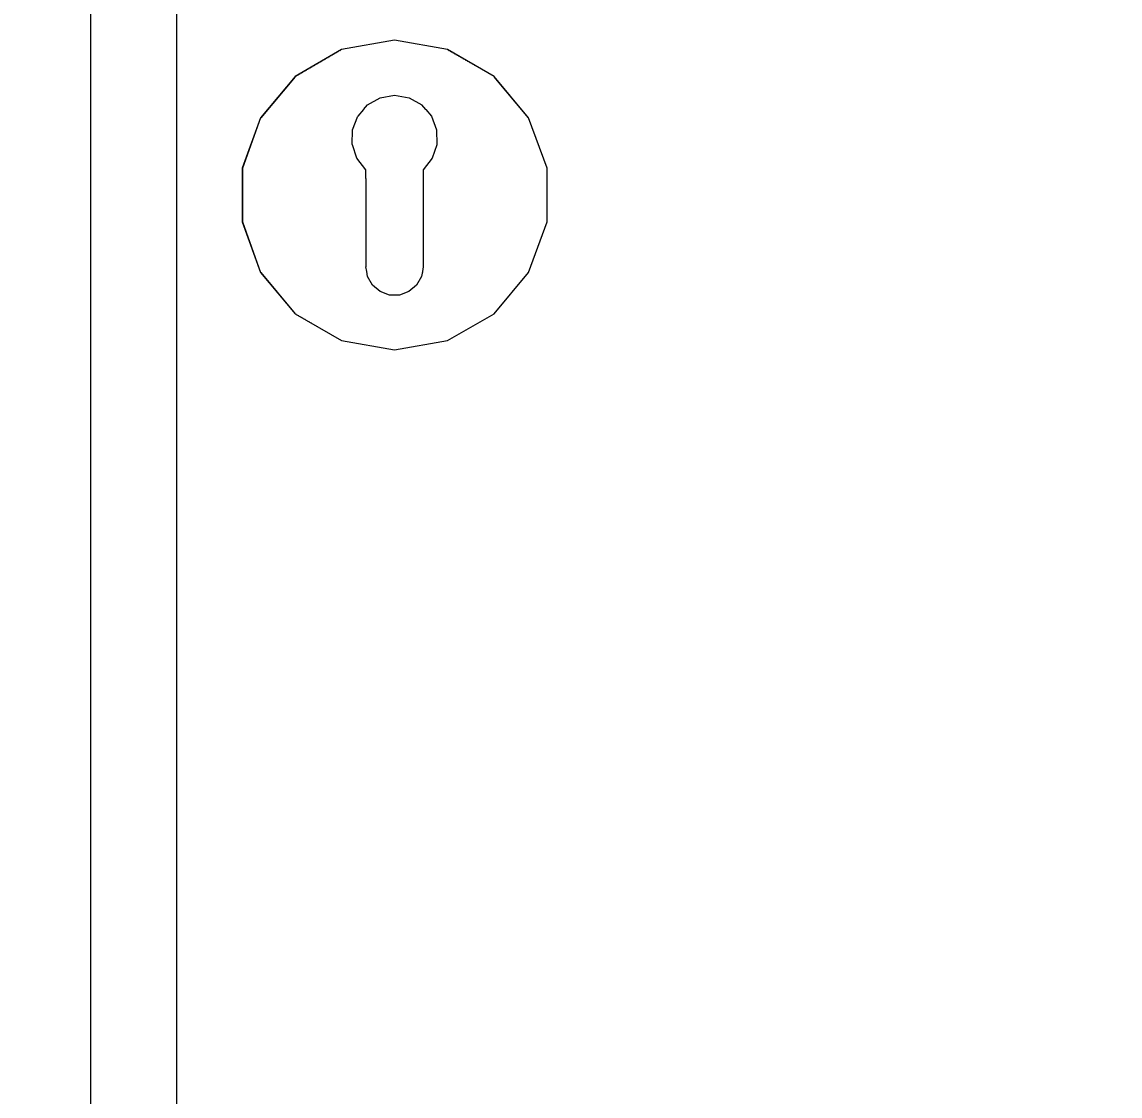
# Model space of a CAD drawing. Header units: millimetres. Extents: x -15634 to 67596, y -3027 to 55843.
# Drawn here: x 11357.4 to 11548.9, y 12938.5 to 13125.8 of the extents above; entities that cross this region are included whole.
import ezdxf

# ---------------------------------------------------------------- set-up
doc = ezdxf.new("R2010")
doc.units = ezdxf.units.MM
doc.header["$MEASUREMENT"] = 0
doc.set_wipeout_variables(frame=1)
doc.linetypes.add('Wipeout_Contour', pattern=[1000, 0, -1000])
doc.layers.add('Dimensioning - General', color=7, linetype='Continuous')
doc.layers.add('Structural - Bearing', color=7, linetype='Continuous')
for name, color, linetype, lineweight, true_color in [('Dimensioning - General_Pen_No__61', 7, 'Continuous', 20, 0x6a6a6a), ('Dimensioning - General_Pen_No__88', 7, 'Continuous', 20, 0xfd4435), ('Structural - Bearing_Pen_No__82', 7, 'Continuous', 20, 0xaaaaaa)]:
    doc.layers.add(name, color=color, linetype=linetype, lineweight=lineweight, true_color=true_color)
doc.styles.add('GENERATED_STYLE_6', font='calibril.ttf')
doc.dimstyles.new('GENERATED_STYLE__3', dxfattribs={"dimtxt": 195.999997, "dimasz": 106.4, "dimexe": 0.18, "dimexo": 0.0625, "dimgap": 0.09, "dimtad": 1, "dimdec": 0, "dimlfac": 0.1, "dimzin": 0, "dimdsep": 46, "dimtxsty": 'GENERATED_STYLE_6', "dimblk": 'ARROWHEAD_2', "dimblk1": 'ARROWHEAD_2', "dimblk2": 'ARROWHEAD_2', "dimcen": 0.09, "dimse1": 1, "dimse2": 1, "dimclrd": 256, "dimclre": 256, "dimclrt": 256, "dimadec": 0, "dimazin": 0, "dimtfac": 1, "dimtdec": 4, "dimtmove": 0, "dimatfit": 3, "dimfxl": 1, "dimtolj": 1, "dimtzin": 0, "dimarcsym": 0})

# ---------------------------------------------------------------- blocks, each defined once
blk = doc.blocks.new('*D43')
at = {"layer": 'Dimensioning - General_Pen_No__61', "color": 251, "linetype": 'Continuous', "lineweight": 20, "true_color": 0x6a6a6a, "transparency": 16777216}
for p, q in [((27454.43, 14836.02), (27594.43, 14755.19)), ((27629.43, 14795.6), (27419.43, 14795.6)), ((27524.43, 12095.6), (27524.43, 14795.6)), ((27454.43, 12136.02), (27594.43, 12055.19)), ((27629.43, 12095.6), (27419.43, 12095.6)), ((27524.43, 12027.14), (27524.43, 12095.6))]:
    blk.add_line(p, q, dxfattribs=at)
at = {"layer": 'Dimensioning - General_Pen_No__88', "color": 20, "lineweight": 20, "true_color": 0xfd4435, "transparency": 16777216, "char_height": 196, "attachment_point": 7, "rotation": 90, "style": 'GENERATED_STYLE_6'}
for s, insert in [('\\A1;{\\pql;\\fCalibri Light|b0|i0|c0|p34;20}', (27485.23, 14437.36)), ('\\A1;{\\pql;\\fCalibri Light|b0|i0|c0|p34;270}', (27485.23, 13207.27))]:
    blk.add_mtext(s, dxfattribs=dict(at, insert=insert))
blk = doc.blocks.new('ARROWHEAD_2')
at = {"color": 0, "linetype": 'Continuous', "lineweight": 0}
for p, q in [((-0.3781, -0.655), (0.3781, 0.655)), ((0, 0), (-1, 0))]:
    blk.add_line(p, q, dxfattribs=at)
blk = doc.blocks.new('*D91')
at = {"layer": 'Dimensioning - General_Pen_No__61', "color": 251, "linetype": 'Continuous', "lineweight": 20, "true_color": 0x6a6a6a, "transparency": 16777216}
for p, q in [((28004.43, 14836.02), (28144.43, 14755.19)), ((28179.43, 14795.6), (27969.43, 14795.6)), ((28074.43, 12095.6), (28074.43, 14795.6)), ((28004.43, 12136.02), (28144.43, 12055.19)), ((28179.43, 12095.6), (27969.43, 12095.6))]:
    blk.add_line(p, q, dxfattribs=at)
at = {"layer": 'Dimensioning - General_Pen_No__88', "color": 20, "lineweight": 20, "true_color": 0xfd4435, "transparency": 16777216, "char_height": 196, "attachment_point": 7, "rotation": 90, "style": 'GENERATED_STYLE_6'}
for s, insert in [('\\A1;{\\pql;\\fCalibri Light|b0|i0|c0|p34;20}', (28035.23, 14437.36)), ('\\A1;{\\pql;\\fCalibri Light|b0|i0|c0|p34;270}', (28035.23, 13207.27))]:
    blk.add_mtext(s, dxfattribs=dict(at, insert=insert))
blk = doc.blocks.new('*D124')
at = {"layer": 'Dimensioning - General_Pen_No__61', "color": 251, "linetype": 'Continuous', "lineweight": 20, "true_color": 0x6a6a6a, "transparency": 16777216}
for p, q in [((28554.43, 15036.02), (28694.43, 14955.19)), ((28729.43, 14995.6), (28519.43, 14995.6)), ((28624.43, 12095.6), (28624.43, 14995.6)), ((28554.43, 12136.02), (28694.43, 12055.19)), ((28729.43, 12095.6), (28519.43, 12095.6))]:
    blk.add_line(p, q, dxfattribs=at)
at = {"layer": 'Dimensioning - General_Pen_No__88', "color": 20, "lineweight": 20, "true_color": 0xfd4435, "transparency": 16777216, "insert": (28585.23, 13307.27), "char_height": 196, "attachment_point": 7, "rotation": 90, "style": 'GENERATED_STYLE_6'}
blk.add_mtext('\\A1;{\\pql;\\fCalibri Light|b0|i0|c0|p34;290}', dxfattribs=at)
blk = doc.blocks.new('*D139')
at = {"layer": 'Dimensioning - General_Pen_No__61', "color": 251, "linetype": 'Continuous', "lineweight": 20, "true_color": 0x6a6a6a, "transparency": 16777216}
for p, q in [((34964.93, 14836.02), (35104.93, 14755.19)), ((35139.93, 14795.6), (34929.93, 14795.6)), ((35034.93, 12095.6), (35034.93, 14795.6)), ((34964.93, 12136.02), (35104.93, 12055.19)), ((35139.93, 12095.6), (34929.93, 12095.6)), ((35034.93, 12027.14), (35034.93, 12095.6))]:
    blk.add_line(p, q, dxfattribs=at)
at = {"layer": 'Dimensioning - General_Pen_No__88', "color": 20, "lineweight": 20, "true_color": 0xfd4435, "transparency": 16777216, "char_height": 196, "attachment_point": 7, "rotation": 90, "style": 'GENERATED_STYLE_6'}
for s, insert in [('\\A1;{\\pql;\\fCalibri Light|b0|i0|c0|p34;20}', (34995.73, 14437.36)), ('\\A1;{\\pql;\\fCalibri Light|b0|i0|c0|p34;270}', (34995.73, 13207.27))]:
    blk.add_mtext(s, dxfattribs=dict(at, insert=insert))
blk = doc.blocks.new('*D187')
at = {"layer": 'Dimensioning - General_Pen_No__61', "color": 251, "linetype": 'Continuous', "lineweight": 20, "true_color": 0x6a6a6a, "transparency": 16777216}
for p, q in [((35514.93, 14836.02), (35654.93, 14755.19)), ((35689.93, 14795.6), (35479.93, 14795.6)), ((35584.93, 12095.6), (35584.93, 14795.6)), ((35514.93, 12136.02), (35654.93, 12055.19)), ((35689.93, 12095.6), (35479.93, 12095.6))]:
    blk.add_line(p, q, dxfattribs=at)
at = {"layer": 'Dimensioning - General_Pen_No__88', "color": 20, "lineweight": 20, "true_color": 0xfd4435, "transparency": 16777216, "char_height": 196, "attachment_point": 7, "rotation": 90, "style": 'GENERATED_STYLE_6'}
for s, insert in [('\\A1;{\\pql;\\fCalibri Light|b0|i0|c0|p34;20}', (35545.73, 14437.36)), ('\\A1;{\\pql;\\fCalibri Light|b0|i0|c0|p34;270}', (35545.73, 13207.27))]:
    blk.add_mtext(s, dxfattribs=dict(at, insert=insert))
blk = doc.blocks.new('*D220')
at = {"layer": 'Dimensioning - General_Pen_No__61', "color": 251, "linetype": 'Continuous', "lineweight": 20, "true_color": 0x6a6a6a, "transparency": 16777216}
for p, q in [((36064.93, 15036.02), (36204.93, 14955.19)), ((36239.93, 14995.6), (36029.93, 14995.6)), ((36134.93, 12095.6), (36134.93, 14995.6)), ((36064.93, 12136.02), (36204.93, 12055.19)), ((36239.93, 12095.6), (36029.93, 12095.6))]:
    blk.add_line(p, q, dxfattribs=at)
at = {"layer": 'Dimensioning - General_Pen_No__88', "color": 20, "lineweight": 20, "true_color": 0xfd4435, "transparency": 16777216, "insert": (36095.73, 13307.27), "char_height": 196, "attachment_point": 7, "rotation": 90, "style": 'GENERATED_STYLE_6'}
blk.add_mtext('\\A1;{\\pql;\\fCalibri Light|b0|i0|c0|p34;290}', dxfattribs=at)

msp = doc.modelspace()

# ---------------------------------------------------------------- wipeouts: each hides what was drawn before it
at = {"color": 254, "linetype": 'Wipeout_Contour', "lineweight": 0, "ltscale": 69831.840924}
msp.add_wipeout([(11369.37, 14270.6), (11357.37, 14282.6), (11357.37, 12195.6), (11369.37, 12195.6)], dxfattribs=at).dxf.layer = 'Structural - Bearing'
at = {"color": 254, "linetype": 'Wipeout_Contour', "lineweight": 0, "ltscale": 121758.204604}
msp.add_wipeout([(11428.78, 13109.39), (11429.7, 13107), (11429.76, 13104.44), (11429.74, 13104.39), (11439.66, 13116.21), (11431.57, 13120.88), (11427.8, 13110.53)], dxfattribs=at).dxf.layer = 'Structural - Bearing'
at = {"color": 254, "linetype": 'Wipeout_Contour', "lineweight": 0, "ltscale": 86855.189786}
msp.add_wipeout([(11431.57, 13070.33), (11439.66, 13075), (11427.37, 13089.65), (11427.37, 13083.1), (11427.22, 13082.27)], dxfattribs=at).dxf.layer = 'Structural - Bearing'

# ---------------------------------------------------------------- next in the draw order: wipeouts: each hides what was drawn before it
at = {"color": 254, "linetype": 'Wipeout_Contour', "lineweight": 0, "ltscale": 69834.23987}
msp.add_wipeout([(11369.37, 12195.6), (11384.37, 12195.6), (11384.37, 14255.6), (11369.37, 14255.6)], dxfattribs=at).dxf.layer = 'Structural - Bearing'
at = {"color": 254, "linetype": 'Wipeout_Contour', "lineweight": 0, "ltscale": 104348.067619}
msp.add_wipeout([(11428.95, 13102.02), (11427.37, 13100), (11427.37, 13098.49), (11445.66, 13109.05), (11439.66, 13116.21), (11429.74, 13104.39)], dxfattribs=at).dxf.layer = 'Structural - Bearing'
at = {"color": 254, "linetype": 'Wipeout_Contour', "lineweight": 0, "ltscale": 69509.950535}
msp.add_wipeout([(11427.37, 13089.65), (11439.66, 13075), (11445.66, 13082.15), (11427.37, 13092.72)], dxfattribs=at).dxf.layer = 'Structural - Bearing'

# ---------------------------------------------------------------- next in the draw order: linework, layer by layer
at = {"layer": 'Structural - Bearing_Pen_No__82', "color": 253, "linetype": 'Continuous', "lineweight": 20, "true_color": 0xaaaaaa}
for p, q in [((11369.37, 12195.6), (11369.37, 14270.6)), ((11384.37, 12195.6), (11384.37, 14255.6))]:
    msp.add_line(p, q, dxfattribs=at)

# ---------------------------------------------------------------- next in the draw order: wipeouts: each hides what was drawn before it
at = {"color": 254, "linetype": 'Wipeout_Contour', "lineweight": 0, "ltscale": 69612.780706}
msp.add_wipeout([(11439.72, 13116.29), (11431.6, 13120.98), (11431.57, 13120.88), (11439.66, 13116.21)], dxfattribs=at).dxf.layer = 'Structural - Bearing'
at = {"color": 254, "linetype": 'Wipeout_Contour', "lineweight": 0, "ltscale": 69564.095726}
msp.add_wipeout([(11427.37, 13096.49), (11448.86, 13100.28), (11445.66, 13109.05), (11427.37, 13098.49)], dxfattribs=at).dxf.layer = 'Structural - Bearing'
at = {"color": 254, "linetype": 'Wipeout_Contour', "lineweight": 0, "ltscale": 69531.94125}
msp.add_wipeout([(11427.37, 13092.72), (11445.66, 13082.15), (11448.86, 13090.93), (11427.37, 13094.72)], dxfattribs=at).dxf.layer = 'Structural - Bearing'

# ---------------------------------------------------------------- next in the draw order: wipeouts: each hides what was drawn before it
at = {"color": 254, "linetype": 'Wipeout_Contour', "lineweight": 0, "ltscale": 104365.554945}
msp.add_wipeout([(11427.11, 13111.33), (11427.8, 13110.53), (11431.57, 13120.88), (11422.37, 13122.5), (11422.37, 13113.03), (11424.89, 13112.59)], dxfattribs=at).dxf.layer = 'Structural - Bearing'
at = {"color": 254, "linetype": 'Wipeout_Contour', "lineweight": 0, "ltscale": 69613.484799}
msp.add_wipeout([(11445.75, 13109.1), (11439.72, 13116.29), (11439.66, 13116.21), (11445.66, 13109.05)], dxfattribs=at).dxf.layer = 'Structural - Bearing'
at = {"color": 254, "linetype": 'Wipeout_Contour', "lineweight": 0, "ltscale": 69550.02147}
msp.add_wipeout([(11427.37, 13094.72), (11448.86, 13090.93), (11448.86, 13100.28), (11427.37, 13096.49)], dxfattribs=at).dxf.layer = 'Structural - Bearing'
at = {"color": 254, "linetype": 'Wipeout_Contour', "lineweight": 0, "ltscale": 138924.982034}
msp.add_wipeout([(11427.07, 13081.39), (11426.2, 13079.89), (11424.87, 13078.77), (11423.24, 13078.18), (11422.37, 13078.18), (11422.37, 13068.7), (11431.57, 13070.33), (11427.22, 13082.27)], dxfattribs=at).dxf.layer = 'Structural - Bearing'

# ---------------------------------------------------------------- next in the draw order: wipeouts: each hides what was drawn before it
at = {"color": 254, "linetype": 'Wipeout_Contour', "lineweight": 0, "ltscale": 69599.528306}
msp.add_wipeout([(11431.6, 13120.98), (11422.37, 13122.6), (11422.37, 13122.5), (11431.57, 13120.88)], dxfattribs=at).dxf.layer = 'Structural - Bearing'
at = {"color": 254, "linetype": 'Wipeout_Contour', "lineweight": 0, "ltscale": 69601.555929}
msp.add_wipeout([(11448.96, 13100.29), (11445.75, 13109.1), (11445.66, 13109.05), (11448.86, 13100.28)], dxfattribs=at).dxf.layer = 'Structural - Bearing'
at = {"color": 254, "linetype": 'Wipeout_Contour', "lineweight": 0, "ltscale": 138889.287648}
msp.add_wipeout([(11421.5, 13078.18), (11419.87, 13078.77), (11418.54, 13079.89), (11417.67, 13081.39), (11417.51, 13082.27), (11413.17, 13070.33), (11422.37, 13068.7), (11422.37, 13078.18)], dxfattribs=at).dxf.layer = 'Structural - Bearing'
at = {"color": 254, "linetype": 'Wipeout_Contour', "lineweight": 0, "ltscale": 69474.280938}
msp.add_wipeout([(11431.6, 13070.23), (11439.72, 13074.92), (11439.66, 13075), (11431.57, 13070.33)], dxfattribs=at).dxf.layer = 'Structural - Bearing'

# ---------------------------------------------------------------- next in the draw order: linework, layer by layer
at = {"layer": 'Structural - Bearing_Pen_No__82', "color": 253, "linetype": 'Continuous', "lineweight": 20, "true_color": 0xaaaaaa}
for p, q in [((11439.72, 13116.29), (11431.6, 13120.98)), ((11445.75, 13109.1), (11439.72, 13116.29))]:
    msp.add_line(p, q, dxfattribs=at)

# ---------------------------------------------------------------- next in the draw order: wipeouts: each hides what was drawn before it
at = {"color": 254, "linetype": 'Wipeout_Contour', "lineweight": 0, "ltscale": 104335.975184}
msp.add_wipeout([(11419.85, 13112.59), (11422.37, 13113.03), (11422.37, 13122.5), (11413.17, 13120.88), (11416.93, 13110.53), (11417.62, 13111.33)], dxfattribs=at).dxf.layer = 'Structural - Bearing'
at = {"color": 254, "linetype": 'Wipeout_Contour', "lineweight": 0, "ltscale": 86799.311868}
msp.add_wipeout([(11405.08, 13075), (11413.17, 13070.33), (11417.51, 13082.27), (11417.37, 13083.1), (11417.37, 13089.65)], dxfattribs=at).dxf.layer = 'Structural - Bearing'
at = {"color": 254, "linetype": 'Wipeout_Contour', "lineweight": 0, "ltscale": 69510.714575}
msp.add_wipeout([(11439.72, 13074.92), (11445.75, 13082.1), (11445.66, 13082.15), (11439.66, 13075)], dxfattribs=at).dxf.layer = 'Structural - Bearing'
at = {"color": 254, "linetype": 'Wipeout_Contour', "lineweight": 0, "ltscale": 69441.981209}
msp.add_wipeout([(11422.37, 13068.6), (11431.6, 13070.23), (11431.57, 13070.33), (11422.37, 13068.7)], dxfattribs=at).dxf.layer = 'Structural - Bearing'

# ---------------------------------------------------------------- next in the draw order: linework, layer by layer
at = {"layer": 'Structural - Bearing_Pen_No__82', "color": 253, "linetype": 'Continuous', "lineweight": 20, "true_color": 0xaaaaaa}
msp.add_line((11431.6, 13070.23), (11439.72, 13074.92), dxfattribs=at)

# ---------------------------------------------------------------- next in the draw order: wipeouts: each hides what was drawn before it
at = {"color": 254, "linetype": 'Wipeout_Contour', "lineweight": 0, "ltscale": 69575.314817}
msp.add_wipeout([(11422.37, 13122.6), (11413.13, 13120.98), (11413.17, 13120.88), (11422.37, 13122.5)], dxfattribs=at).dxf.layer = 'Structural - Bearing'
at = {"color": 254, "linetype": 'Wipeout_Contour', "lineweight": 0, "ltscale": 69546.88491}
msp.add_wipeout([(11445.75, 13082.1), (11448.96, 13090.92), (11448.86, 13090.93), (11445.66, 13082.15)], dxfattribs=at).dxf.layer = 'Structural - Bearing'
at = {"color": 254, "linetype": 'Wipeout_Contour', "lineweight": 0, "ltscale": 69417.714369}
msp.add_wipeout([(11413.13, 13070.23), (11422.37, 13068.6), (11422.37, 13068.7), (11413.17, 13070.33)], dxfattribs=at).dxf.layer = 'Structural - Bearing'

# ---------------------------------------------------------------- next in the draw order: linework, layer by layer
at = {"layer": 'Structural - Bearing_Pen_No__82', "color": 253, "linetype": 'Continuous', "lineweight": 20, "true_color": 0xaaaaaa}
for p, q in [((11431.6, 13120.98), (11422.37, 13122.6)), ((11439.72, 13074.92), (11445.75, 13082.1)), ((11422.37, 13068.6), (11431.6, 13070.23))]:
    msp.add_line(p, q, dxfattribs=at)

# ---------------------------------------------------------------- next in the draw order: wipeouts: each hides what was drawn before it
at = {"color": 254, "linetype": 'Wipeout_Contour', "lineweight": 0, "ltscale": 121676.69961}
msp.add_wipeout([(11415.95, 13109.39), (11416.93, 13110.53), (11413.17, 13120.88), (11405.08, 13116.21), (11415, 13104.39), (11414.98, 13104.44), (11415.04, 13107)], dxfattribs=at).dxf.layer = 'Structural - Bearing'
at = {"color": 254, "linetype": 'Wipeout_Contour', "lineweight": 0, "ltscale": 69578.427437}
msp.add_wipeout([(11448.96, 13090.92), (11448.96, 13100.29), (11448.86, 13100.28), (11448.86, 13090.93)], dxfattribs=at).dxf.layer = 'Structural - Bearing'

# ---------------------------------------------------------------- next in the draw order: linework, layer by layer
at = {"layer": 'Structural - Bearing_Pen_No__82', "color": 253, "linetype": 'Continuous', "lineweight": 20, "true_color": 0xaaaaaa}
for p, q in [((11448.96, 13100.29), (11445.75, 13109.1)), ((11448.96, 13090.92), (11448.96, 13100.29)), ((11445.75, 13082.1), (11448.96, 13090.92))]:
    msp.add_line(p, q, dxfattribs=at)

# ---------------------------------------------------------------- next in the draw order: wipeouts: each hides what was drawn before it
at = {"color": 254, "linetype": 'Wipeout_Contour', "lineweight": 0, "ltscale": 69543.060581}
msp.add_wipeout([(11413.13, 13120.98), (11405.01, 13116.29), (11405.08, 13116.21), (11413.17, 13120.88)], dxfattribs=at).dxf.layer = 'Structural - Bearing'

# ---------------------------------------------------------------- next in the draw order: linework, layer by layer
at = {"layer": 'Structural - Bearing_Pen_No__82', "color": 253, "linetype": 'Continuous', "lineweight": 20, "true_color": 0xaaaaaa}
msp.add_line((11422.37, 13122.6), (11413.13, 13120.98), dxfattribs=at)

# ---------------------------------------------------------------- next in the draw order: wipeouts: each hides what was drawn before it
at = {"color": 254, "linetype": 'Wipeout_Contour', "lineweight": 0, "ltscale": 104261.807959}
msp.add_wipeout([(11415.79, 13102.02), (11415, 13104.39), (11405.08, 13116.21), (11399.07, 13109.05), (11417.37, 13098.49), (11417.37, 13100)], dxfattribs=at).dxf.layer = 'Structural - Bearing'

# ---------------------------------------------------------------- next in the draw order: wipeouts: each hides what was drawn before it
at = {"color": 254, "linetype": 'Wipeout_Contour', "lineweight": 0, "ltscale": 69506.64338}
msp.add_wipeout([(11405.01, 13116.29), (11398.98, 13109.1), (11399.07, 13109.05), (11405.08, 13116.21)], dxfattribs=at).dxf.layer = 'Structural - Bearing'

# ---------------------------------------------------------------- next in the draw order: linework, layer by layer
at = {"layer": 'Structural - Bearing_Pen_No__82', "color": 253, "linetype": 'Continuous', "lineweight": 20, "true_color": 0xaaaaaa}
msp.add_line((11413.13, 13120.98), (11405.01, 13116.29), dxfattribs=at)

# ---------------------------------------------------------------- next in the draw order: wipeouts: each hides what was drawn before it
at = {"color": 254, "linetype": 'Wipeout_Contour', "lineweight": 0, "ltscale": 69485.326809}
msp.add_wipeout([(11417.37, 13098.49), (11399.07, 13109.05), (11395.88, 13100.28), (11417.37, 13096.49)], dxfattribs=at).dxf.layer = 'Structural - Bearing'

# ---------------------------------------------------------------- next in the draw order: wipeouts: each hides what was drawn before it
at = {"color": 254, "linetype": 'Wipeout_Contour', "lineweight": 0, "ltscale": 69470.452742}
msp.add_wipeout([(11398.98, 13109.1), (11395.78, 13100.29), (11395.88, 13100.28), (11399.07, 13109.05)], dxfattribs=at).dxf.layer = 'Structural - Bearing'

# ---------------------------------------------------------------- next in the draw order: linework, layer by layer
at = {"layer": 'Structural - Bearing_Pen_No__82', "color": 253, "linetype": 'Continuous', "lineweight": 20, "true_color": 0xaaaaaa}
msp.add_line((11405.01, 13116.29), (11398.98, 13109.1), dxfattribs=at)

# ---------------------------------------------------------------- next in the draw order: wipeouts: each hides what was drawn before it
at = {"color": 254, "linetype": 'Wipeout_Contour', "lineweight": 0, "ltscale": 69467.221855}
msp.add_wipeout([(11417.37, 13096.49), (11395.88, 13100.28), (11395.88, 13090.93), (11417.37, 13094.72)], dxfattribs=at).dxf.layer = 'Structural - Bearing'

# ---------------------------------------------------------------- next in the draw order: wipeouts: each hides what was drawn before it
at = {"color": 254, "linetype": 'Wipeout_Contour', "lineweight": 0, "ltscale": 69453.121208}
msp.add_wipeout([(11417.37, 13094.72), (11395.88, 13090.93), (11399.07, 13082.15), (11417.37, 13092.72)], dxfattribs=at).dxf.layer = 'Structural - Bearing'

# ---------------------------------------------------------------- next in the draw order: wipeouts: each hides what was drawn before it
at = {"color": 254, "linetype": 'Wipeout_Contour', "lineweight": 0, "ltscale": 69438.862116}
msp.add_wipeout([(11395.78, 13100.29), (11395.78, 13090.92), (11395.88, 13090.93), (11395.88, 13100.28)], dxfattribs=at).dxf.layer = 'Structural - Bearing'
at = {"color": 254, "linetype": 'Wipeout_Contour', "lineweight": 0, "ltscale": 69442.974449}
msp.add_wipeout([(11417.37, 13092.72), (11399.07, 13082.15), (11405.08, 13075), (11417.37, 13089.65)], dxfattribs=at).dxf.layer = 'Structural - Bearing'

# ---------------------------------------------------------------- next in the draw order: linework, layer by layer
at = {"layer": 'Structural - Bearing_Pen_No__82', "color": 253, "linetype": 'Continuous', "lineweight": 20, "true_color": 0xaaaaaa}
msp.add_line((11398.98, 13109.1), (11395.78, 13100.29), dxfattribs=at)

# ---------------------------------------------------------------- next in the draw order: wipeouts: each hides what was drawn before it
at = {"color": 254, "linetype": 'Wipeout_Contour', "lineweight": 0, "ltscale": 434443.661203}
msp.add_wipeout([(11414.98, 13104.44), (11415.79, 13102.02), (11417.37, 13100), (11417.37, 13083.1), (11417.67, 13081.39), (11418.54, 13079.89), (11419.87, 13078.77), (11421.5, 13078.18), (11423.24, 13078.18), (11424.87, 13078.77), (11426.2, 13079.89), (11427.07, 13081.39), (11427.37, 13083.1), (11427.37, 13100), (11428.95, 13102.02), (11429.76, 13104.44), (11429.7, 13107), (11428.78, 13109.39), (11427.11, 13111.33), (11424.89, 13112.59), (11422.37, 13113.03), (11419.85, 13112.59), (11417.62, 13111.33), (11415.95, 13109.39), (11415.04, 13107)], dxfattribs=at).dxf.layer = 'Structural - Bearing'
at = {"color": 254, "linetype": 'Wipeout_Contour', "lineweight": 0, "ltscale": 69415.681571}
msp.add_wipeout([(11395.78, 13090.92), (11398.98, 13082.1), (11399.07, 13082.15), (11395.88, 13090.93)], dxfattribs=at).dxf.layer = 'Structural - Bearing'
at = {"color": 254, "linetype": 'Wipeout_Contour', "lineweight": 0, "ltscale": 69404.425904}
msp.add_wipeout([(11405.01, 13074.92), (11413.13, 13070.23), (11413.17, 13070.33), (11405.08, 13075)], dxfattribs=at).dxf.layer = 'Structural - Bearing'

# ---------------------------------------------------------------- next in the draw order: linework, layer by layer
at = {"layer": 'Structural - Bearing_Pen_No__82', "color": 253, "linetype": 'Continuous', "lineweight": 20, "true_color": 0xaaaaaa}
for p, q in [((11419.85, 13112.59), (11422.37, 13113.03)), ((11422.37, 13113.03), (11424.89, 13112.59)), ((11416.93, 13110.53), (11417.62, 13111.33)), ((11417.62, 13111.33), (11419.85, 13112.59)), ((11424.89, 13112.59), (11427.11, 13111.33)), ((11427.8, 13110.53), (11427.11, 13111.33)), ((11415.04, 13107), (11415.95, 13109.39)), ((11416.93, 13110.53), (11415.95, 13109.39)), ((11427.8, 13110.53), (11428.78, 13109.39)), ((11428.78, 13109.39), (11429.7, 13107)), ((11414.98, 13104.44), (11415.04, 13107)), ((11429.7, 13107), (11429.76, 13104.44)), ((11415.79, 13102.02), (11415, 13104.39)), ((11429.74, 13104.39), (11428.95, 13102.02)), ((11417.37, 13100), (11415.79, 13102.02)), ((11428.95, 13102.02), (11427.37, 13100)), ((11395.78, 13100.29), (11395.78, 13090.92)), ((11417.37, 13098.49), (11417.37, 13100)), ((11427.37, 13100), (11427.37, 13098.49)), ((11417.37, 13098.49), (11417.37, 13096.49)), ((11427.37, 13098.49), (11427.37, 13096.49)), ((11417.37, 13096.49), (11417.37, 13094.72)), ((11427.37, 13096.49), (11427.37, 13094.72)), ((11417.37, 13094.72), (11417.37, 13092.72)), ((11427.37, 13094.72), (11427.37, 13092.72)), ((11417.37, 13092.72), (11417.37, 13089.65)), ((11427.37, 13092.72), (11427.37, 13089.65)), ((11417.37, 13089.65), (11417.37, 13083.1)), ((11427.37, 13089.65), (11427.37, 13083.1)), ((11417.51, 13082.27), (11417.37, 13083.1)), ((11427.37, 13083.1), (11427.22, 13082.27)), ((11417.67, 13081.39), (11417.51, 13082.27)), ((11418.54, 13079.89), (11417.67, 13081.39)), ((11427.07, 13081.39), (11426.2, 13079.89)), ((11427.22, 13082.27), (11427.07, 13081.39)), ((11419.87, 13078.77), (11418.54, 13079.89)), ((11421.5, 13078.18), (11419.87, 13078.77)), ((11424.87, 13078.77), (11423.24, 13078.18)), ((11426.2, 13079.89), (11424.87, 13078.77)), ((11422.37, 13078.18), (11421.5, 13078.18)), ((11423.24, 13078.18), (11422.37, 13078.18)), ((11413.13, 13070.23), (11422.37, 13068.6))]:
    msp.add_line(p, q, dxfattribs=at)

# ---------------------------------------------------------------- next in the draw order: wipeouts: each hides what was drawn before it
at = {"color": 254, "linetype": 'Wipeout_Contour', "lineweight": 0, "ltscale": 69403.719763}
msp.add_wipeout([(11398.98, 13082.1), (11405.01, 13074.92), (11405.08, 13075), (11399.07, 13082.15)], dxfattribs=at).dxf.layer = 'Structural - Bearing'

# ---------------------------------------------------------------- next in the draw order: linework, layer by layer
at = {"layer": 'Structural - Bearing_Pen_No__82', "color": 253, "linetype": 'Continuous', "lineweight": 20, "true_color": 0xaaaaaa}
for p, q in [((11395.78, 13090.92), (11398.98, 13082.1)), ((11398.98, 13082.1), (11405.01, 13074.92)), ((11405.01, 13074.92), (11413.13, 13070.23))]:
    msp.add_line(p, q, dxfattribs=at)

# ---------------------------------------------------------------- next in the draw order: dimensions: what is measured, and where the dimension line sits
at = {"layer": 'Dimensioning - General', "color": 251, "linetype": 'Continuous', "lineweight": 20, "true_color": 0x6a6a6a}
for base, p1, p2, picture, middle in [((28624.43, 14995.6), (2570.17, 12095.6), (2464.76, 14995.6), '*D124', (28487.23, 13531.4)), ((36134.93, 14995.6), (10080.67, 12095.6), (9975.26, 14995.6), '*D220', (35997.73, 13531.4)), ((28074.43, 14795.6), (115.63, 12095.6), (20.76, 14795.6), '*D91', (27937.23, 13431.4)), ((27524.43, 14795.6), (100.57, 12095.6), (117.92, 14795.6), '*D43', (27387.23, 13431.4)), ((35584.93, 14795.6), (7626.13, 12095.6), (7531.26, 14795.6), '*D187', (35447.73, 13431.4)), ((35034.93, 14795.6), (7611.07, 12095.6), (7628.41, 14795.6), '*D139', (34897.73, 13431.4))]:
    dim = msp.add_linear_dim(base=base, p1=p1, p2=p2, angle=90, dimstyle='GENERATED_STYLE__3', dxfattribs=at)
    dim.commit()
    dim.dimension.update_dxf_attribs({"geometry": picture, "text_midpoint": middle, "dimtype": 160, "text_rotation": 90})

doc.saveas('drawing.dxf')
